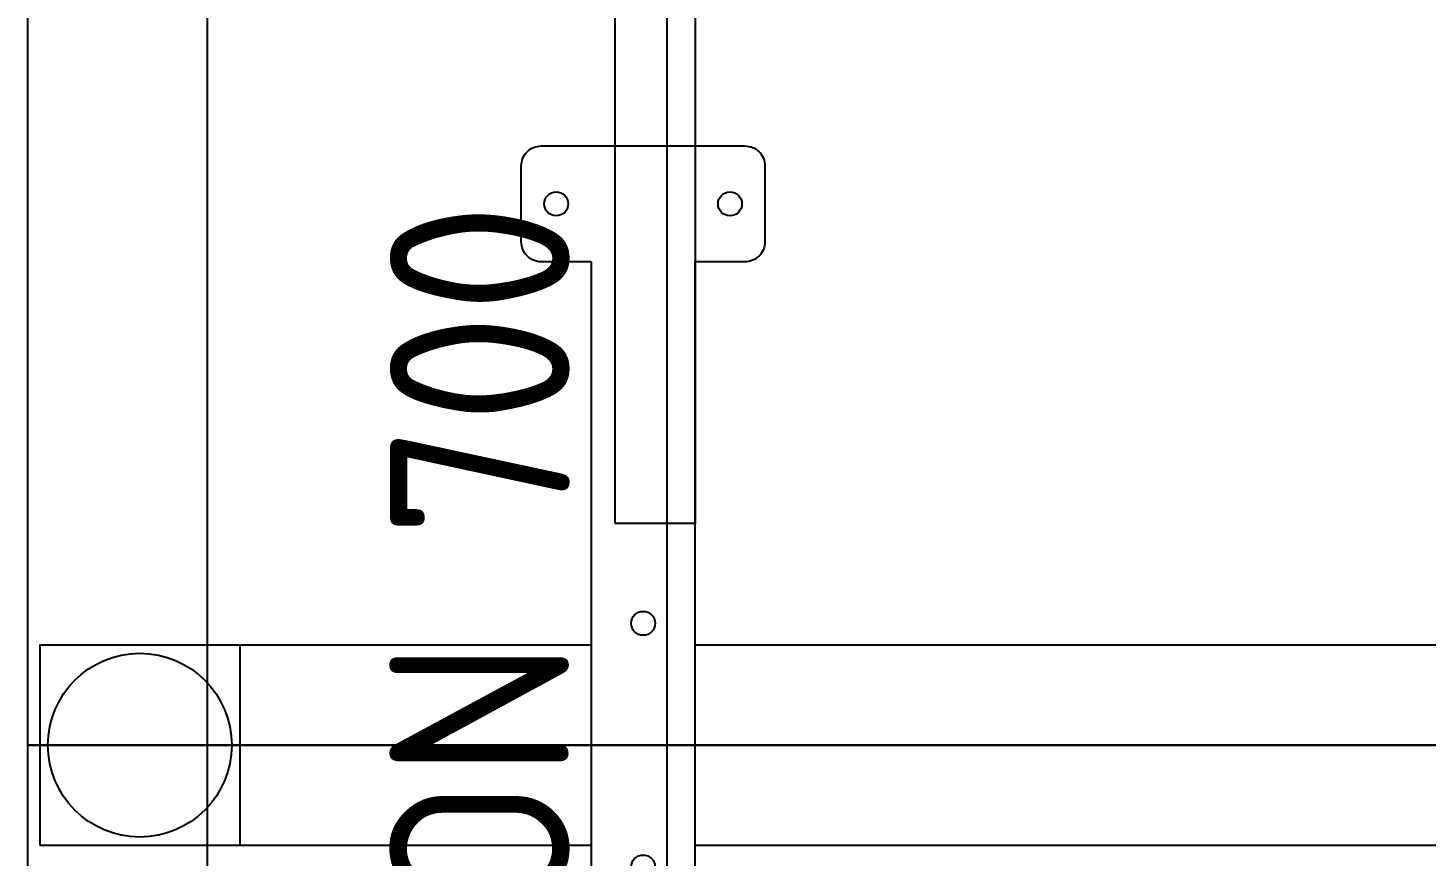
# Model space of a CAD drawing. Header units: millimetres. Extents: x 151130 to 215929, y 2134 to 34533.
# Drawn here: x 163179.9 to 163529.9, y 22255.5 to 22462.8 of the extents above; entities that cross this region are included whole.
import ezdxf

# ---------------------------------------------------------------- set-up
doc = ezdxf.new("R2010")
doc.units = ezdxf.units.MM
for name, color, linetype in [('2D', 7, 'Continuous'), ('MUEBLES', 8, 'Continuous'), ('OH CUBIERTA', 3, 'Continuous'), ('OH!-Furniture', 7, 'Continuous')]:
    doc.layers.add(name, color=color, linetype=linetype)
doc.styles.get("Standard").update_dxf_attribs({"font": 'isocp2.shx'})

# ---------------------------------------------------------------- blocks, each defined once
blk = doc.blocks.new('CUR25.15070')
at = {"layer": 'OH CUBIERTA'}
blk.add_lwpolyline([(0, 0), (0, 700), (1500, 700), (1500, 0)], close=True, dxfattribs=at)
blk = doc.blocks.new('SP.LI.5LCS.070')
at = {"layer": '2D'}
blk.add_line((121, 209), (-121, 209), dxfattribs=at)
for points in [[(-25, 347), (-25, 209)], [(25, 209), (25, 347), (-25, 347)], [(25, 297), (-25, 297)], [(-121, 183), (121, 183)], [(-25, 183), (-25, -183)], [(25, -183), (25, 183)]]:
    blk.add_lwpolyline(points, dxfattribs=at)
blk.add_lwpolyline([(121, 209), (121, 221.5, -0.414214), (126, 226.5), (145, 226.5, -0.414214), (150, 221.5), (150, 170.5, -0.414214), (145, 165.5), (126, 165.5, -0.414214), (121, 170.5), (121, 183)], format="xyb", dxfattribs=at)
for centre, radius in [((0, 322), 23), ((135.5, 217.75), 3), ((-30.5, 196), 3), ((30.5, 196), 3), ((135.5, 174.25), 3)]:
    blk.add_circle(centre, radius, dxfattribs=at)
blk = doc.blocks.new('UNION SIMPLE 700')
at = {"color": 4}
blk.add_lwpolyline([(-999.27, 247.9), (-299.27, 247.9), (-299.27, 132.91), (-999.27, 132.91)], close=True, dxfattribs=at)
at = {"layer": 'OH!-Furniture', "color": 1}
blk.add_text('UNION 700', height=45, dxfattribs=at).set_placement((-792.93, 157.23))
blk = doc.blocks.new('T2')
at = {"layer": 'MUEBLES'}
blk.add_lwpolyline([(1555.5, -147), (2944.5, -147), (2944.5, -167), (1555.5, -167)], close=True, dxfattribs=at)
blk.add_blockref('SP.LI.5LCS.070', (1500, -350))
at = {"layer": 'OH CUBIERTA'}
for p in [(0, -700), (1500, -700)]:
    blk.add_blockref('CUR25.15070', p, dxfattribs=at)
at = {"layer": 'OH!-Furniture'}
blk.add_blockref('UNION SIMPLE 700', (2167.09, -292.83), dxfattribs=at)

msp = doc.modelspace()

# ---------------------------------------------------------------- block references
at = {"color": 5, "rotation": 90}
msp.add_blockref('T2', (163179.88, 20783.22), dxfattribs=at)

doc.saveas('drawing.dxf')
